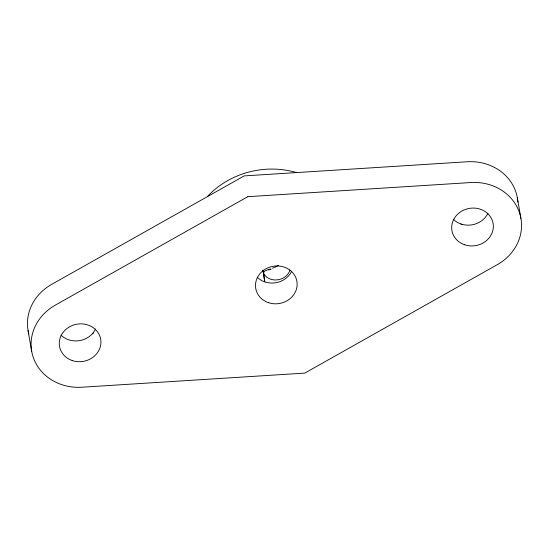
<?xml version="1.0" encoding="UTF-8"?>
<svg xmlns="http://www.w3.org/2000/svg" width="549" height="549" viewBox="0 0 549 549"><rect width="100%" height="100%" fill="white"/><g stroke="black" fill="none" stroke-linecap="round" stroke-linejoin="round"><path stroke-width="0.82" d="M262.909 270.046L264.755 281.863L263.582 273.189C263.781 270.074 268.303 270.142 270.389 268.907M289.954 270.046C286.53 281.17 269.593 283.744 263.685 273.587M92.808 333.936L93.502 332.385M275.344 266.958L272.503 268.125M460.954 223.971L462.409 224.857M263.012 270.334L263.554 272.812M517.316 197.709L520.946 218.488M28.054 330.512L31.684 351.291M291.752 271.158A20.896 18.879 -9.9 0 1 257.179 277.238M278.384 265.428A13.354 3.026 -27.5 0 1 275.385 266.862M271.158 269.127A17.76 2.381 -25 0 1 268.845 269.916M207.337 196.617A81.945 74.026 -9.9 0 1 296.371 172.523M28.864 334.121A49.17 44.414 -9.9 0 1 51.702 284.348L244.202 175.9L467.165 161.77A49.17 44.414 -9.9 0 1 517.844 202.114M95.547 329.043A20.896 18.879 -9.9 0 1 60.973 335.13M487.958 213.266A20.896 18.879 -9.9 0 1 453.385 219.353M247.832 196.679L55.325 305.12A49.17 44.414 -9.9 0 0 33.022 356.672A49.17 44.414 -9.9 0 0 81.835 387.23L304.798 373.1L497.298 264.652A49.17 44.414 -9.9 0 0 519.608 213.108A49.17 44.414 -9.9 0 0 470.788 182.543L247.832 196.679M268.379 302.636A20.896 18.879 -9.9 0 0 296.968 281.733A20.896 18.879 -9.9 0 0 263.595 270.293A20.896 18.879 -9.9 0 0 268.379 302.636M464.584 244.751A20.896 18.879 -9.9 0 0 493.174 223.841A20.896 18.879 -9.9 0 0 459.794 212.408A20.896 18.879 -9.9 0 0 464.584 244.751M72.173 360.528A20.896 18.879 -9.9 0 0 100.762 339.618A20.896 18.879 -9.9 0 0 67.39 328.185A20.896 18.879 -9.9 0 0 72.173 360.528"/></g></svg>
